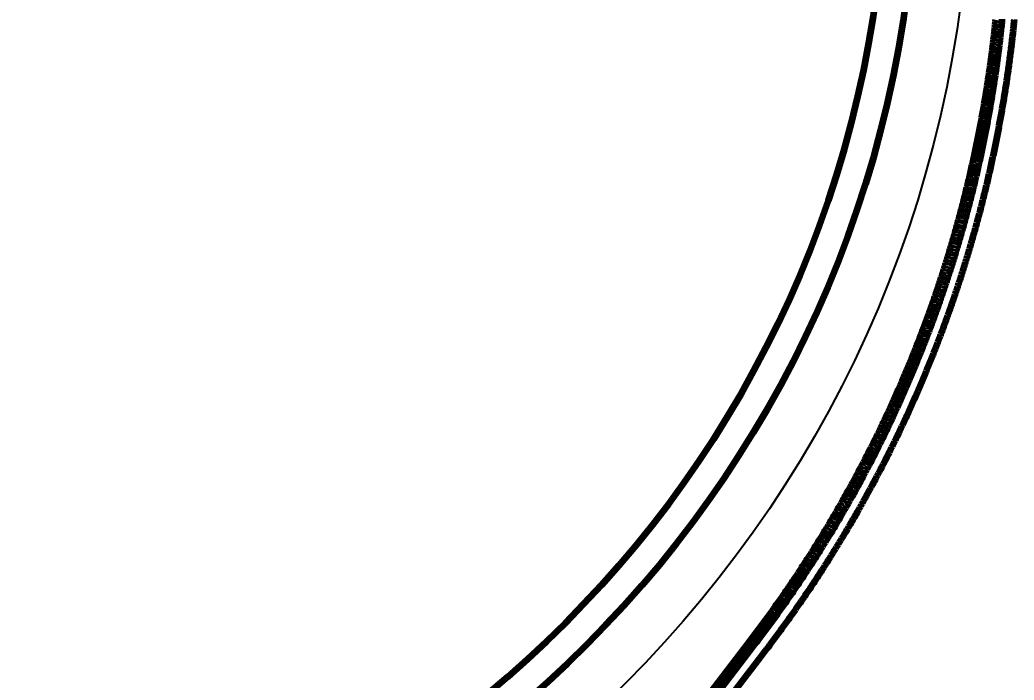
# Model space of a CAD drawing. Header units: millimetres. Extents: x 1414 to 1578, y 492 to 601.
# Drawn here: x 1469.81 to 1477.99, y 556.96 to 562.39 of the extents above; entities that cross this region are included whole.
import ezdxf

# ---------------------------------------------------------------- set-up
doc = ezdxf.new("R2010")
doc.units = ezdxf.units.MM
for name, color, linetype in [('bl', 200, 'Continuous'), ('LAYOUT.drawing', 1, 'Continuous'), ('OUTLINE.drawing', 3, 'Continuous')]:
    doc.layers.add(name, color=color, linetype=linetype)
doc.layers.add('L160.drawing', color=2, linetype='Continuous', lineweight=100)
doc.styles.add('宋体', font='')
doc.styles.get('宋体').set_extended_font_data('SimSun')
doc.dimstyles.new('标准', dxfattribs={"dimtxt": 1.8, "dimasz": 1.5, "dimexe": 0.5, "dimexo": 0.4, "dimgap": 0.1, "dimtad": 1, "dimzin": 1, "dimdsep": 46, "dimtxsty": '宋体', "dimblk": 'CLOSEDBLANK', "dimcen": 0.09, "dimclrd": 96, "dimclre": 96, "dimclrt": 3, "dimadec": 0, "dimazin": 0, "dimtfac": 1, "dimtofl": 0, "dimtmove": 0, "dimatfit": 1, "dimldrblk": 'CLOSEDBLANK', "dimfxl": 1, "dimtolj": 1, "dimlwd": 0, "dimlwe": 0, "dimarcsym": 0})

# ---------------------------------------------------------------- blocks, each defined once
blk = doc.blocks.new('A$C5AF141BB')
at = {"layer": 'LAYOUT.drawing', "color": 140, "linetype": 'Continuous', "lineweight": 100}
blk.add_lwpolyline([(16.515, 3.8575), (17.7978, 5.5345), (17.8062, 5.5454), (17.8147, 5.5562), (17.8231, 5.5671), (17.8314, 5.578), (17.8398, 5.5889), (17.8482, 5.5998), (17.8565, 5.6108), (17.8648, 5.6217), (17.8731, 5.6327), (17.8814, 5.6436), (17.8897, 5.6546), (17.898, 5.6656), (17.9062, 5.6766), (17.9145, 5.6876), (17.9227, 5.6986), (17.9309, 5.7096), (17.9391, 5.7207), (17.9473, 5.7317), (17.9554, 5.7428), (17.9636, 5.7539), (17.9717, 5.7649), (17.9798, 5.776), (17.9879, 5.7871), (17.996, 5.7983), (18.0041, 5.8094), (18.0121, 5.8205), (18.0202, 5.8317), (18.0282, 5.8429), (18.0362, 5.854), (18.0442, 5.8652), (18.0522, 5.8764), (18.0602, 5.8876), (18.0681, 5.8988), (18.076, 5.9101), (18.084, 5.9213), (18.0919, 5.9325), (18.0997, 5.9438), (18.1076, 5.9551), (18.1155, 5.9664), (18.1233, 5.9777), (18.1311, 5.989), (18.1389, 6.0003), (18.1467, 6.0116), (18.1545, 6.0229), (18.1623, 6.0343), (18.17, 6.0456), (18.1778, 6.057), (18.1855, 6.0684), (18.1932, 6.0798), (18.2009, 6.0912), (18.2085, 6.1026), (18.2162, 6.114), (18.2238, 6.1254), (18.2315, 6.1369), (18.2391, 6.1483), (18.2466, 6.1598), (18.2542, 6.1713), (18.2618, 6.1827), (18.2693, 6.1942), (18.2769, 6.2057), (18.2844, 6.2172), (18.2994, 6.2403), (18.3068, 6.2519), (18.3143, 6.2634), (18.3217, 6.275), (18.3291, 6.2865), (18.3365, 6.2981), (18.3439, 6.3097), (18.3513, 6.3213), (18.3586, 6.3329), (18.366, 6.3446), (18.3733, 6.3562), (18.3806, 6.3679), (18.3879, 6.3795), (18.3952, 6.3912), (18.4024, 6.4028), (18.4097, 6.4145), (18.4169, 6.4262), (18.4241, 6.4379), (18.4313, 6.4496), (18.4385, 6.4614), (18.4457, 6.4731), (18.4528, 6.4848), (18.4599, 6.4966), (18.467, 6.5084), (18.4741, 6.5201), (18.4812, 6.5319), (18.4883, 6.5437), (18.4953, 6.5555), (18.5024, 6.5673), (18.5094, 6.5791), (18.5164, 6.591), (18.5234, 6.6028), (18.5304, 6.6147), (18.5373, 6.6265), (18.5443, 6.6384), (18.5512, 6.6503), (18.5581, 6.6622), (18.565, 6.6741), (18.5718, 6.686), (18.5787, 6.6979), (18.5855, 6.7098), (18.5924, 6.7217), (18.5992, 6.7337), (18.606, 6.7456), (18.6127, 6.7576), (18.6195, 6.7696), (18.6262, 6.7816), (18.633, 6.7935), (18.6397, 6.8055), (18.6464, 6.8176), (18.653, 6.8296), (18.6597, 6.8416), (18.6663, 6.8536), (18.673, 6.8657), (18.6796, 6.8777), (18.6862, 6.8898), (18.6928, 6.9019), (18.6993, 6.914), (18.7059, 6.926), (18.7124, 6.9381), (18.7189, 6.9503), (18.7254, 6.9624), (18.7319, 6.9745), (18.7383, 6.9866), (18.7448, 6.9988), (18.7512, 7.0109), (18.7576, 7.0231), (18.764, 7.0353), (18.7704, 7.0474), (18.7768, 7.0596), (18.7831, 7.0718), (18.7894, 7.084), (18.7957, 7.0962), (18.802, 7.1085), (18.8083, 7.1207), (18.8146, 7.1329), (18.8208, 7.1452), (18.8333, 7.1697), (18.8395, 7.182), (18.8456, 7.1943), (18.8518, 7.2065), (18.8579, 7.2188), (18.8641, 7.2311), (18.8702, 7.2435), (18.8763, 7.2558), (18.8823, 7.2681), (18.8884, 7.2805), (18.8945, 7.2928), (18.9005, 7.3052), (18.9065, 7.3175), (18.9125, 7.3299), (18.9185, 7.3423), (18.9244, 7.3547), (18.9304, 7.3671), (18.9363, 7.3795), (18.9422, 7.3919), (18.9481, 7.4043), (18.954, 7.4167), (18.9598, 7.4292), (18.9657, 7.4416), (18.9715, 7.4541), (18.9773, 7.4665), (18.9831, 7.479), (18.9888, 7.4915), (18.9946, 7.504), (19.0003, 7.5165), (19.0061, 7.529), (19.0118, 7.5415), (19.0174, 7.554), (19.0231, 7.5665), (19.0288, 7.579), (19.0344, 7.5916), (19.04, 7.6041), (19.0456, 7.6167), (19.0512, 7.6293), (19.0568, 7.6418), (19.0623, 7.6544), (19.0679, 7.667), (19.0734, 7.6796), (19.0789, 7.6922), (19.0843, 7.7048), (19.0898, 7.7174), (19.0953, 7.73), (19.1007, 7.7427), (19.1061, 7.7553), (19.1115, 7.7679), (19.1169, 7.7806), (19.1222, 7.7933), (19.1276, 7.8059), (19.1329, 7.8186), (19.1382, 7.8313), (19.1435, 7.844), (19.1488, 7.8567), (19.154, 7.8694), (19.1593, 7.8821), (19.1645, 7.8948), (19.1697, 7.9075), (19.1749, 7.9203), (19.18, 7.933), (19.1852, 7.9457), (19.1903, 7.9585), (19.1954, 7.9713), (19.2005, 7.984), (19.2056, 7.9968), (19.2107, 8.0096), (19.2157, 8.0224), (19.2258, 8.048), (19.2308, 8.0608), (19.2357, 8.0736), (19.2407, 8.0864), (19.2456, 8.0992), (19.2506, 8.1121), (19.2555, 8.1249), (19.2604, 8.1378), (19.2652, 8.1506), (19.2701, 8.1635), (19.2749, 8.1764), (19.2845, 8.2021), (19.2893, 8.215), (19.2941, 8.2279), (19.2988, 8.2408), (19.3036, 8.2537), (19.3083, 8.2666), (19.313, 8.2795), (19.3177, 8.2925), (19.3223, 8.3054), (19.327, 8.3184), (19.3316, 8.3313), (19.3362, 8.3443), (19.3408, 8.3572), (19.3453, 8.3702), (19.3499, 8.3831), (19.3544, 8.3961), (19.359, 8.4091), (19.3635, 8.4221), (19.3679, 8.4351), (19.3724, 8.4481), (19.3768, 8.4611), (19.3813, 8.4741), (19.3857, 8.4871), (19.3901, 8.5002), (19.3945, 8.5132), (19.3988, 8.5262), (19.4032, 8.5393), (19.4075, 8.5523), (19.4118, 8.5654), (19.4161, 8.5785), (19.4203, 8.5915), (19.4246, 8.6046), (19.4288, 8.6177), (19.433, 8.6308), (19.4372, 8.6439), (19.4414, 8.657), (19.4456, 8.6701), (19.4497, 8.6832), (19.4538, 8.6963), (19.4579, 8.7094), (19.462, 8.7225), (19.4661, 8.7357), (19.4702, 8.7488), (19.4742, 8.7619), (19.4782, 8.7751), (19.4822, 8.7882), (19.4862, 8.8014), (19.4902, 8.8146), (19.4941, 8.8277), (19.498, 8.8409), (19.5019, 8.8541), (19.5058, 8.8673), (19.5097, 8.8805), (19.5136, 8.8937), (19.5174, 8.9069), (19.5212, 8.9201), (19.525, 8.9333), (19.5288, 8.9465), (19.5326, 8.9597), (19.5363, 8.9729), (19.5401, 8.9862), (19.5438, 8.9994), (19.5475, 9.0127), (19.5511, 9.0259), (19.5548, 9.0392), (19.5584, 9.0524), (19.562, 9.0657), (19.5657, 9.0789), (19.5692, 9.0922), (19.5728, 9.1055), (19.5763, 9.1188), (19.5799, 9.1321), (19.5834, 9.1454), (19.5869, 9.1587), (19.5904, 9.172), (19.5938, 9.1853), (19.5973, 9.1986), (19.6007, 9.2119), (19.6041, 9.2252), (19.6075, 9.2385), (19.6108, 9.2519), (19.6142, 9.2652), (19.6175, 9.2785), (19.6208, 9.2919), (19.6241, 9.3052), (19.6274, 9.3186), (19.6306, 9.3319), (19.6339, 9.3453), (19.6371, 9.3587), (19.6403, 9.372), (19.6435, 9.3854), (19.6467, 9.3988), (19.6498, 9.4122), (19.6529, 9.4256), (19.656, 9.4389), (19.6591, 9.4523), (19.6622, 9.4657), (19.6653, 9.4791), (19.6683, 9.4926), (19.6713, 9.506), (19.6743, 9.5194), (19.6773, 9.5328), (19.6803, 9.5462), (19.6832, 9.5597), (19.6861, 9.5731), (19.689, 9.5865), (19.6919, 9.6), (19.6948, 9.6134), (19.6977, 9.6269), (19.7005, 9.6403), (19.7033, 9.6538), (19.7061, 9.6672), (19.7089, 9.6807), (19.7117, 9.6942), (19.7144, 9.7076), (19.7171, 9.7211), (19.7198, 9.7346), (19.7225, 9.7481), (19.7252, 9.7616), (19.7278, 9.775), (19.7305, 9.7885), (19.7331, 9.802), (19.7357, 9.8155), (19.7383, 9.829), (19.7408, 9.8425), (19.7434, 9.8561), (19.7459, 9.8696), (19.7484, 9.8831), (19.7509, 9.8966), (19.7533, 9.9101), (19.7558, 9.9237), (19.7582, 9.9372), (19.7606, 9.9507), (19.763, 9.9643), (19.7654, 9.9778), (19.7677, 9.9914), (19.7701, 10.0049), (19.7724, 10.0185), (19.7747, 10.032), (19.777, 10.0456), (19.7792, 10.0591), (19.7815, 10.0727), (19.7837, 10.0863), (19.7859, 10.0998), (19.7881, 10.1134), (19.7903, 10.127), (19.7924, 10.1406), (19.7946, 10.1541), (19.7967, 10.1677), (19.7988, 10.1813), (19.8009, 10.1949), (19.8029, 10.2085), (19.805, 10.2221), (19.807, 10.2357), (19.809, 10.2493), (19.811, 10.2629), (19.8129, 10.2765), (19.8149, 10.2901), (19.8168, 10.3037), (19.8187, 10.3173), (19.8206, 10.331), (19.8225, 10.3446), (19.8243, 10.3582), (19.8262, 10.3718), (19.828, 10.3854), (19.8298, 10.3991), (19.8316, 10.4127), (19.8333, 10.4263), (19.8351, 10.44), (19.8368, 10.4536), (19.8385, 10.4673), (19.8402, 10.4809), (19.8418, 10.4946), (19.8435, 10.5082), (19.8451, 10.5219), (19.8467, 10.5355), (19.8483, 10.5492), (19.8499, 10.5628), (19.8515, 10.5765), (19.853, 10.5901), (19.8545, 10.6038), (19.856, 10.6175), (19.8575, 10.6311), (19.859, 10.6448), (19.8604, 10.6585), (19.8618, 10.6722), (19.8632, 10.6858), (19.8646, 10.6995)], dxfattribs=at)
at = {"layer": 'OUTLINE.drawing', "color": 190, "linetype": 'Continuous', "lineweight": 100}
blk.add_ellipse((9.9576, 12.1), major_axis=(0, 9), ratio=1, dxfattribs=at)
blk = doc.blocks.new('_ClosedBlank')
at = {"color": 0, "linetype": 'ByBlock', "lineweight": -2}
for p, q in [((-1, 0.1667), (0, 0)), ((-1, 0.1667), (-1, -0.1667)), ((0, 0), (-1, -0.1667))]:
    blk.add_line(p, q, dxfattribs=at)
blk = doc.blocks.new('*D23')
at = {"color": 96, "lineweight": 0, "transparency": 16777216}
for p, q in [((1459.0558, 565.6547), (1459.0558, 577.0583)), ((1476.8161, 562.7269), (1476.8161, 577.0583)), ((1460.5558, 576.5583), (1475.3161, 576.5583))]:
    blk.add_line(p, q, dxfattribs=at)
at = {"layer": 'Defpoints', "color": 0, "transparency": 16777216}
for p in [(1476.8161, 576.5583), (1459.0558, 565.2547), (1476.8161, 562.3269)]:
    blk.add_point(p, dxfattribs=at)
at = {"color": 96, "lineweight": 0, "transparency": 16777216, "xscale": 1.5, "yscale": 1.5, "zscale": 1.5, "rotation": 180}
blk.add_blockref('_ClosedBlank', (1459.0558, 576.5583), dxfattribs=at)
at = {"color": 96, "lineweight": 0, "transparency": 16777216, "xscale": 1.5, "yscale": 1.5, "zscale": 1.5}
blk.add_blockref('_ClosedBlank', (1476.8161, 576.5583), dxfattribs=at)
at = {"color": 3, "transparency": 16777216, "insert": (1467.9359, 577.5633), "char_height": 1.8, "attachment_point": 5, "style": '宋体'}
blk.add_mtext('\\A1;17.76 AA', dxfattribs=at)

msp = doc.modelspace()

# ---------------------------------------------------------------- linework, layer by layer
msp.add_circle((1467.9359, 563.7908), 9.7)
at = {"layer": 'bl', "linetype": 'Continuous', "lineweight": 100}
msp.add_lwpolyline([(1477.9935, 562.3894), (1477.9935, 562.3891), (1477.9921, 562.3753), (1477.9907, 562.3614), (1477.9893, 562.3475), (1477.9879, 562.3336), (1477.9864, 562.3197), (1477.9849, 562.3059), (1477.9834, 562.292), (1477.9819, 562.2781), (1477.9803, 562.2642), (1477.9788, 562.2504), (1477.9772, 562.2365), (1477.9756, 562.2227), (1477.974, 562.2088), (1477.9723, 562.1949), (1477.9707, 562.1811), (1477.969, 562.1672), (1477.9673, 562.1535), (1477.9656, 562.1395), (1477.9639, 562.1257), (1477.9621, 562.1118), (1477.9604, 562.098), (1477.9586, 562.0842), (1477.9568, 562.0704), (1477.955, 562.0565), (1477.9531, 562.0426), (1477.9512, 562.0289), (1477.9494, 562.015), (1477.9475, 562.0012), (1477.9455, 561.9874), (1477.9436, 561.9735), (1477.9416, 561.9597), (1477.9397, 561.9459), (1477.9377, 561.9322), (1477.9357, 561.9183), (1477.9336, 561.9045), (1477.9316, 561.8907), (1477.9295, 561.8769), (1477.9274, 561.8631), (1477.9253, 561.8493), (1477.9232, 561.8356), (1477.921, 561.8218), (1477.9189, 561.8079), (1477.9167, 561.7942), (1477.9145, 561.7805), (1477.9123, 561.7666), (1477.91, 561.7528), (1477.9078, 561.7391), (1477.9055, 561.7253), (1477.9032, 561.7115), (1477.9009, 561.6978), (1477.8986, 561.6841), (1477.8962, 561.6703), (1477.8938, 561.6565), (1477.8914, 561.6428), (1477.889, 561.6291), (1477.8866, 561.6153), (1477.8841, 561.6016), (1477.8817, 561.5878), (1477.8792, 561.5741), (1477.8767, 561.5604), (1477.8742, 561.5466), (1477.8716, 561.533), (1477.8691, 561.5192), (1477.8665, 561.5055), (1477.8639, 561.4919), (1477.8613, 561.4781), (1477.8586, 561.4644), (1477.856, 561.4507), (1477.8533, 561.437), (1477.8506, 561.4233), (1477.8479, 561.4096), (1477.8452, 561.396), (1477.8424, 561.3822), (1477.8397, 561.3686), (1477.8369, 561.3549), (1477.8341, 561.3412), (1477.8313, 561.3276), (1477.8284, 561.3139), (1477.8256, 561.3003), (1477.8227, 561.2866), (1477.8198, 561.273), (1477.8169, 561.2593), (1477.8139, 561.2456), (1477.811, 561.232), (1477.808, 561.2185), (1477.805, 561.2048), (1477.802, 561.1911), (1477.799, 561.1775), (1477.7959, 561.1639), (1477.7929, 561.1504), (1477.7898, 561.1367), (1477.7867, 561.1231), (1477.7836, 561.1095), (1477.7804, 561.0959), (1477.7773, 561.0824), (1477.7741, 561.0687), (1477.7709, 561.0551), (1477.7677, 561.0416), (1477.7645, 561.028), (1477.7612, 561.0144), (1477.758, 561.0008), (1477.7547, 560.9872), (1477.7514, 560.9738), (1477.748, 560.9601), (1477.7447, 560.9466), (1477.7413, 560.9331), (1477.7379, 560.9195), (1477.7346, 560.9061), (1477.7311, 560.8925), (1477.7277, 560.879), (1477.7243, 560.8654), (1477.7208, 560.8519), (1477.7173, 560.8384), (1477.7138, 560.825), (1477.7103, 560.8114), (1477.7067, 560.7979), (1477.7031, 560.7844), (1477.6996, 560.771), (1477.696, 560.7575), (1477.6924, 560.744), (1477.6887, 560.7305), (1477.6851, 560.7171), (1477.6814, 560.7036), (1477.6777, 560.6902), (1477.674, 560.6767), (1477.6703, 560.6633), (1477.6665, 560.6498), (1477.6627, 560.6364), (1477.6589, 560.6229), (1477.6551, 560.6095), (1477.6513, 560.5961), (1477.6475, 560.5827), (1477.6436, 560.5693), (1477.6397, 560.5558), (1477.6359, 560.5425), (1477.6319, 560.5291), (1477.628, 560.5157), (1477.6241, 560.5023), (1477.6201, 560.4889), (1477.6161, 560.4756), (1477.6121, 560.4622), (1477.6081, 560.4489), (1477.604, 560.4355), (1477.6, 560.4221), (1477.5959, 560.4088), (1477.5918, 560.3954), (1477.5877, 560.3821), (1477.5835, 560.3688), (1477.5794, 560.3555), (1477.5752, 560.3422), (1477.571, 560.3288), (1477.5668, 560.3155), (1477.5626, 560.3022), (1477.5584, 560.2889), (1477.5541, 560.2756), (1477.5498, 560.2624), (1477.5455, 560.2491), (1477.5412, 560.2358), (1477.5369, 560.2226), (1477.5325, 560.2093), (1477.5282, 560.1961), (1477.5238, 560.1828), (1477.5194, 560.1695), (1477.515, 560.1564), (1477.5105, 560.1431), (1477.5061, 560.1299), (1477.5016, 560.1167), (1477.4971, 560.1034), (1477.4926, 560.0903), (1477.4881, 560.0771), (1477.4835, 560.0639), (1477.4789, 560.0507), (1477.4743, 560.0375), (1477.4698, 560.0244), (1477.4651, 560.0112), (1477.4605, 559.998), (1477.4558, 559.9848), (1477.4511, 559.9717), (1477.4465, 559.9586), (1477.4417, 559.9455), (1477.437, 559.9323), (1477.4323, 559.9193), (1477.4275, 559.906), (1477.4227, 559.893), (1477.4179, 559.8799), (1477.4131, 559.8668), (1477.4083, 559.8537), (1477.4034, 559.8406), (1477.3937, 559.8145), (1477.3888, 559.8014), (1477.3838, 559.7883), (1477.3789, 559.7753), (1477.3739, 559.7622), (1477.3689, 559.7492), (1477.3639, 559.7362), (1477.3589, 559.7232), (1477.3539, 559.7101), (1477.3489, 559.6972), (1477.3437, 559.6841), (1477.3336, 559.6582), (1477.3285, 559.6452), (1477.3233, 559.6322), (1477.3181, 559.6193), (1477.313, 559.6064), (1477.3078, 559.5933), (1477.3026, 559.5804), (1477.2973, 559.5675), (1477.2921, 559.5546), (1477.2868, 559.5416), (1477.2815, 559.5287), (1477.2763, 559.5158), (1477.271, 559.5029), (1477.2656, 559.49), (1477.2603, 559.4771), (1477.2549, 559.4642), (1477.2495, 559.4514), (1477.2441, 559.4385), (1477.2387, 559.4257), (1477.2333, 559.4129), (1477.2278, 559.4), (1477.2223, 559.3871), (1477.2168, 559.3743), (1477.2113, 559.3616), (1477.2058, 559.3487), (1477.2002, 559.3359), (1477.1947, 559.3231), (1477.1891, 559.3103), (1477.1835, 559.2975), (1477.1779, 559.2847), (1477.1722, 559.2719), (1477.1666, 559.2593), (1477.1609, 559.2465), (1477.1552, 559.2337), (1477.1495, 559.2209), (1477.1438, 559.2083), (1477.1381, 559.1955), (1477.1324, 559.1829), (1477.1266, 559.1701), (1477.1208, 559.1574), (1477.1149, 559.1447), (1477.1092, 559.1321), (1477.1033, 559.1194), (1477.0974, 559.1067), (1477.0916, 559.094), (1477.0857, 559.0814), (1477.0798, 559.0688), (1477.0738, 559.0561), (1477.0679, 559.0436), (1477.0619, 559.0309), (1477.0559, 559.0183), (1477.0499, 559.0057), (1477.0439, 558.9931), (1477.0379, 558.9805), (1477.0319, 558.968), (1477.0258, 558.9554), (1477.0197, 558.9428), (1477.0136, 558.9303), (1477.0075, 558.9177), (1477.0014, 558.9052), (1476.9953, 558.8928), (1476.989, 558.8801), (1476.9829, 558.8677), (1476.9767, 558.8552), (1476.9704, 558.8426), (1476.9642, 558.8302), (1476.958, 558.8177), (1476.9517, 558.8053), (1476.9454, 558.7927), (1476.9328, 558.7679), (1476.9265, 558.7555), (1476.9201, 558.743), (1476.9137, 558.7306), (1476.9073, 558.7183), (1476.9009, 558.7058), (1476.8945, 558.6935), (1476.8881, 558.6811), (1476.8816, 558.6687), (1476.8751, 558.6563), (1476.8686, 558.644), (1476.8621, 558.6316), (1476.8556, 558.6194), (1476.849, 558.607), (1476.8425, 558.5947), (1476.8359, 558.5824), (1476.8293, 558.5701), (1476.8227, 558.5578), (1476.8161, 558.5456), (1476.8095, 558.5332), (1476.8028, 558.5209), (1476.7961, 558.5087), (1476.7894, 558.4964), (1476.7827, 558.4843), (1476.776, 558.472), (1476.7692, 558.4598), (1476.7625, 558.4477), (1476.7557, 558.4354), (1476.7489, 558.4232), (1476.7421, 558.4111), (1476.7353, 558.3989), (1476.7284, 558.3867), (1476.7216, 558.3745), (1476.7147, 558.3624), (1476.7078, 558.3503), (1476.7009, 558.3382), (1476.694, 558.3261), (1476.687, 558.3139), (1476.6801, 558.3018), (1476.6731, 558.2898), (1476.6662, 558.2778), (1476.6591, 558.2656), (1476.6521, 558.2536), (1476.645, 558.2415), (1476.638, 558.2295), (1476.6309, 558.2175), (1476.6238, 558.2055), (1476.6167, 558.1934), (1476.6096, 558.1814), (1476.6025, 558.1695), (1476.5953, 558.1575), (1476.5881, 558.1455), (1476.5809, 558.1335), (1476.5738, 558.1217), (1476.5665, 558.1097), (1476.5593, 558.0977), (1476.552, 558.0858), (1476.5447, 558.0739), (1476.5375, 558.0621), (1476.5302, 558.0501), (1476.5228, 558.0382), (1476.5155, 558.0264), (1476.5081, 558.0145), (1476.5008, 558.0026), (1476.4934, 557.9908), (1476.486, 557.979), (1476.4786, 557.9672), (1476.4711, 557.9554), (1476.4637, 557.9436), (1476.4562, 557.9317), (1476.4487, 557.92), (1476.4412, 557.9082), (1476.4338, 557.8965), (1476.4262, 557.8847), (1476.4186, 557.873), (1476.4111, 557.8613), (1476.4035, 557.8495), (1476.3883, 557.8261), (1476.3807, 557.8145), (1476.3731, 557.8028), (1476.3654, 557.7911), (1476.3577, 557.7794), (1476.35, 557.7678), (1476.3423, 557.7562), (1476.3346, 557.7445), (1476.3268, 557.7329), (1476.3191, 557.7214), (1476.3114, 557.7098), (1476.3036, 557.6982), (1476.2958, 557.6866), (1476.288, 557.6751), (1476.2801, 557.6635), (1476.2723, 557.6519), (1476.2644, 557.6404), (1476.2566, 557.629), (1476.2486, 557.6174), (1476.2407, 557.6059), (1476.2328, 557.5944), (1476.2249, 557.583), (1476.2169, 557.5715), (1476.209, 557.5601), (1476.2009, 557.5486), (1476.1929, 557.5372), (1476.1849, 557.5258), (1476.1769, 557.5143), (1476.1688, 557.503), (1476.1608, 557.4916), (1476.1527, 557.4802), (1476.1446, 557.4689), (1476.1365, 557.4575), (1476.1283, 557.4461), (1476.1202, 557.4348), (1476.112, 557.4235), (1476.1039, 557.4122), (1476.0957, 557.4009), (1476.0875, 557.3896), (1476.0792, 557.3783), (1476.071, 557.3671), (1476.0628, 557.3558), (1476.0545, 557.3446), (1476.0462, 557.3334), (1476.0379, 557.3221), (1476.0296, 557.3109), (1476.0213, 557.2997), (1476.0129, 557.2885), (1476.0046, 557.2774), (1475.9962, 557.2662), (1475.9878, 557.2551), (1475.9794, 557.2439), (1475.9709, 557.2328), (1475.9625, 557.2217), (1475.9541, 557.2106), (1475.9456, 557.1995), (1475.9371, 557.1884), (1475.9286, 557.1773), (1475.9201, 557.1663), (1475.9116, 557.1553), (1475.903, 557.1442), (1475.8949, 557.1337), (1474.6136, 555.4586)], dxfattribs=at)
at = {"layer": 'L160.drawing', "linetype": 'Continuous'}
msp.add_lwpolyline([(1477.8935, 562.3944), (1477.8926, 562.3853), (1477.8912, 562.3715), (1477.8898, 562.3578), (1477.8884, 562.344), (1477.8869, 562.3303), (1477.8855, 562.3166), (1477.884, 562.3028), (1477.8825, 562.2891), (1477.881, 562.2753), (1477.8794, 562.2616), (1477.8778, 562.2479), (1477.8763, 562.2342), (1477.8747, 562.2204), (1477.873, 562.2067), (1477.8714, 562.193), (1477.8697, 562.1793), (1477.8681, 562.1656), (1477.8664, 562.1519), (1477.8647, 562.1382), (1477.8629, 562.1244), (1477.8612, 562.1107), (1477.8594, 562.097), (1477.8576, 562.0834), (1477.8558, 562.0696), (1477.854, 562.0559), (1477.8521, 562.0423), (1477.8503, 562.0286), (1477.8484, 562.0149), (1477.8465, 562.0012), (1477.8446, 561.9875), (1477.8426, 561.9738), (1477.8407, 561.9601), (1477.8387, 561.9465), (1477.8367, 561.9328), (1477.8347, 561.9191), (1477.8327, 561.9055), (1477.8306, 561.8918), (1477.8286, 561.8781), (1477.8265, 561.8645), (1477.8244, 561.8508), (1477.8222, 561.8372), (1477.8201, 561.8235), (1477.8179, 561.8099), (1477.8157, 561.7963), (1477.8136, 561.7826), (1477.8113, 561.7689), (1477.8091, 561.7553), (1477.8068, 561.7417), (1477.8046, 561.7281), (1477.8023, 561.7144), (1477.8, 561.7009), (1477.7976, 561.6872), (1477.7953, 561.6736), (1477.7929, 561.66), (1477.7905, 561.6464), (1477.7881, 561.6328), (1477.7857, 561.6192), (1477.7833, 561.6056), (1477.7808, 561.592), (1477.7783, 561.5784), (1477.7758, 561.5648), (1477.7733, 561.5512), (1477.7708, 561.5376), (1477.7682, 561.524), (1477.7656, 561.5105), (1477.7631, 561.4969), (1477.7605, 561.4833), (1477.7578, 561.4698), (1477.7552, 561.4562), (1477.7525, 561.4426), (1477.7498, 561.4291), (1477.7471, 561.4156), (1477.7444, 561.402), (1477.7417, 561.3885), (1477.7389, 561.3749), (1477.7361, 561.3614), (1477.7333, 561.3478), (1477.7305, 561.3343), (1477.7277, 561.3208), (1477.7249, 561.3073), (1477.722, 561.2938), (1477.7191, 561.2803), (1477.7162, 561.2667), (1477.7133, 561.2532), (1477.7103, 561.2398), (1477.7074, 561.2263), (1477.7044, 561.2127), (1477.7014, 561.1993), (1477.6984, 561.1858), (1477.6953, 561.1723), (1477.6923, 561.1588), (1477.6892, 561.1454), (1477.6861, 561.1319), (1477.683, 561.1184), (1477.6799, 561.105), (1477.6768, 561.0915), (1477.6736, 561.0781), (1477.6704, 561.0646), (1477.6672, 561.0512), (1477.664, 561.0378), (1477.6608, 561.0243), (1477.6575, 561.0109), (1477.6542, 560.9975), (1477.6509, 560.984), (1477.6476, 560.9706), (1477.6443, 560.9572), (1477.6409, 560.9438), (1477.6376, 560.9304), (1477.6342, 560.917), (1477.6308, 560.9036), (1477.6274, 560.8902), (1477.6239, 560.8769), (1477.6205, 560.8635), (1477.617, 560.8501), (1477.6135, 560.8368), (1477.61, 560.8234), (1477.6065, 560.81), (1477.6029, 560.7967), (1477.5994, 560.7833), (1477.5958, 560.77), (1477.5922, 560.7566), (1477.5886, 560.7433), (1477.5849, 560.73), (1477.5813, 560.7167), (1477.5776, 560.7033), (1477.5739, 560.69), (1477.5702, 560.6767), (1477.5665, 560.6634), (1477.5627, 560.6501), (1477.5589, 560.6368), (1477.5552, 560.6235), (1477.5514, 560.6103), (1477.5475, 560.597), (1477.5437, 560.5837), (1477.5398, 560.5705), (1477.536, 560.5572), (1477.5321, 560.5439), (1477.5282, 560.5307), (1477.5242, 560.5174), (1477.5203, 560.5042), (1477.5163, 560.4909), (1477.5123, 560.4777), (1477.5083, 560.4645), (1477.5043, 560.4513), (1477.5003, 560.4381), (1477.4962, 560.4248), (1477.4921, 560.4117), (1477.4881, 560.3985), (1477.4839, 560.3853), (1477.4798, 560.3721), (1477.4757, 560.3589), (1477.4715, 560.3457), (1477.4673, 560.3326), (1477.4631, 560.3194), (1477.4589, 560.3062), (1477.4547, 560.2931), (1477.4504, 560.28), (1477.4461, 560.2668), (1477.4419, 560.2537), (1477.4375, 560.2405), (1477.4332, 560.2274), (1477.4289, 560.2143), (1477.4245, 560.2012), (1477.4201, 560.1881), (1477.4157, 560.175), (1477.4113, 560.1619), (1477.4069, 560.1488), (1477.4024, 560.1357), (1477.398, 560.1227), (1477.3935, 560.1096), (1477.389, 560.0965), (1477.3845, 560.0835), (1477.3799, 560.0704), (1477.3754, 560.0574), (1477.3708, 560.0443), (1477.3662, 560.0313), (1477.3616, 560.0183), (1477.3569, 560.0053), (1477.3523, 559.9923), (1477.3476, 559.9793), (1477.343, 559.9663), (1477.3383, 559.9533), (1477.3335, 559.9403), (1477.3288, 559.9273), (1477.324, 559.9143), (1477.3193, 559.9014), (1477.3145, 559.8884), (1477.3097, 559.8754), (1477.3, 559.8496), (1477.2952, 559.8366), (1477.2903, 559.8237), (1477.2854, 559.8108), (1477.2805, 559.7979), (1477.2755, 559.785), (1477.2706, 559.7721), (1477.2656, 559.7592), (1477.2606, 559.7463), (1477.2556, 559.7334), (1477.2506, 559.7205), (1477.2405, 559.6948), (1477.2355, 559.682), (1477.2304, 559.6691), (1477.2252, 559.6563), (1477.2201, 559.6435), (1477.215, 559.6306), (1477.2098, 559.6178), (1477.2046, 559.605), (1477.1995, 559.5922), (1477.1942, 559.5794), (1477.189, 559.5666), (1477.1838, 559.5538), (1477.1785, 559.5411), (1477.1732, 559.5283), (1477.1679, 559.5155), (1477.1626, 559.5028), (1477.1573, 559.4901), (1477.1519, 559.4773), (1477.1466, 559.4646), (1477.1412, 559.4519), (1477.1358, 559.4391), (1477.1303, 559.4264), (1477.1249, 559.4137), (1477.1195, 559.4011), (1477.114, 559.3883), (1477.1085, 559.3757), (1477.103, 559.363), (1477.0975, 559.3503), (1477.0919, 559.3377), (1477.0864, 559.325), (1477.0808, 559.3124), (1477.0752, 559.2998), (1477.0696, 559.2871), (1477.0639, 559.2745), (1477.0583, 559.2619), (1477.0526, 559.2493), (1477.0469, 559.2367), (1477.0413, 559.2241), (1477.0355, 559.2115), (1477.0298, 559.199), (1477.0241, 559.1864), (1477.0183, 559.1739), (1477.0125, 559.1613), (1477.0067, 559.1487), (1477.0009, 559.1362), (1476.9951, 559.1237), (1476.9892, 559.1112), (1476.9833, 559.0987), (1476.9775, 559.0862), (1476.9715, 559.0737), (1476.9656, 559.0612), (1476.9597, 559.0487), (1476.9537, 559.0362), (1476.9478, 559.0238), (1476.9418, 559.0114), (1476.9358, 558.9989), (1476.9297, 558.9865), (1476.9237, 558.9741), (1476.9176, 558.9616), (1476.9116, 558.9492), (1476.9055, 558.9368), (1476.8994, 558.9244), (1476.8933, 558.912), (1476.8871, 558.8997), (1476.8809, 558.8873), (1476.8748, 558.8749), (1476.8686, 558.8626), (1476.8624, 558.8502), (1476.8561, 558.8379), (1476.8437, 558.8133), (1476.8374, 558.801), (1476.8311, 558.7886), (1476.8248, 558.7763), (1476.8184, 558.7641), (1476.8121, 558.7518), (1476.8057, 558.7395), (1476.7994, 558.7273), (1476.793, 558.715), (1476.7866, 558.7028), (1476.7801, 558.6906), (1476.7737, 558.6783), (1476.7672, 558.6662), (1476.7607, 558.6539), (1476.7543, 558.6417), (1476.7477, 558.6295), (1476.7412, 558.6174), (1476.7347, 558.6052), (1476.7281, 558.5931), (1476.7215, 558.5809), (1476.7149, 558.5687), (1476.7083, 558.5566), (1476.7017, 558.5445), (1476.6951, 558.5324), (1476.6884, 558.5203), (1476.6817, 558.5082), (1476.675, 558.4961), (1476.6683, 558.484), (1476.6616, 558.472), (1476.6549, 558.4599), (1476.6481, 558.4478), (1476.6413, 558.4358), (1476.6345, 558.4237), (1476.6277, 558.4118), (1476.6209, 558.3997), (1476.6141, 558.3877), (1476.6072, 558.3757), (1476.6003, 558.3637), (1476.5934, 558.3518), (1476.5865, 558.3398), (1476.5796, 558.3279), (1476.5727, 558.3159), (1476.5657, 558.304), (1476.5587, 558.292), (1476.5517, 558.2801), (1476.5447, 558.2682), (1476.5377, 558.2563), (1476.5307, 558.2444), (1476.5236, 558.2325), (1476.5166, 558.2207), (1476.5095, 558.2088), (1476.5024, 558.197), (1476.4952, 558.1851), (1476.4881, 558.1733), (1476.481, 558.1615), (1476.4738, 558.1496), (1476.4666, 558.1378), (1476.4594, 558.126), (1476.4522, 558.1143), (1476.445, 558.1025), (1476.4377, 558.0907), (1476.4305, 558.079), (1476.4232, 558.0672), (1476.4159, 558.0555), (1476.4086, 558.0438), (1476.4012, 558.0321), (1476.3939, 558.0204), (1476.3865, 558.0087), (1476.3792, 557.997), (1476.3718, 557.9853), (1476.3644, 557.9737), (1476.3569, 557.962), (1476.3495, 557.9504), (1476.3421, 557.9387), (1476.3346, 557.9271), (1476.3271, 557.9155), (1476.3196, 557.9039), (1476.3045, 557.8807), (1476.297, 557.8692), (1476.2894, 557.8576), (1476.2818, 557.8461), (1476.2742, 557.8345), (1476.2666, 557.823), (1476.259, 557.8115), (1476.2514, 557.7999), (1476.2437, 557.7884), (1476.236, 557.777), (1476.2283, 557.7655), (1476.2206, 557.754), (1476.2129, 557.7426), (1476.2052, 557.7311), (1476.1974, 557.7197), (1476.1896, 557.7082), (1476.1818, 557.6968), (1476.174, 557.6855), (1476.1662, 557.674), (1476.1584, 557.6627), (1476.1505, 557.6513), (1476.1427, 557.6399), (1476.1348, 557.6286), (1476.1269, 557.6173), (1476.119, 557.6059), (1476.1111, 557.5946), (1476.1031, 557.5833), (1476.0952, 557.572), (1476.0872, 557.5607), (1476.0792, 557.5495), (1476.0712, 557.5382), (1476.0632, 557.5269), (1476.0552, 557.5157), (1476.0471, 557.5045), (1476.039, 557.4932), (1476.031, 557.482), (1476.0229, 557.4708), (1476.0147, 557.4596), (1476.0066, 557.4485), (1475.9985, 557.4373), (1475.9903, 557.4262), (1475.9822, 557.415), (1475.974, 557.4039), (1475.9658, 557.3928), (1475.9575, 557.3817), (1475.9493, 557.3706), (1475.9411, 557.3595), (1475.9328, 557.3484), (1475.9245, 557.3374), (1475.9162, 557.3263), (1475.9079, 557.3153), (1475.8996, 557.3042), (1475.8913, 557.2932), (1475.8829, 557.2822), (1475.8745, 557.2712), (1475.8662, 557.2602), (1475.8578, 557.2493), (1475.8493, 557.2383), (1475.8409, 557.2274), (1475.8325, 557.2164), (1475.824, 557.2055), (1475.8157, 557.1948), (1474.5334, 555.5184)], dxfattribs=at)
msp.add_ellipse((1467.9359, 563.7908), major_axis=(0, 9.25), ratio=1, dxfattribs=at)

# ---------------------------------------------------------------- block references
msp.add_blockref('A$C5AF141BB', (1457.9783, 551.6908))

# ---------------------------------------------------------------- dimensions: what is measured, and where the dimension line sits
dim = msp.add_linear_dim(base=(1476.8161, 576.5583), p1=(1459.0558, 565.2547), p2=(1476.8161, 562.3269), text='<> AA', dimstyle='标准')
dim.commit()
dim.dimension.update_dxf_attribs({"geometry": '*D23', "text_midpoint": (1467.9359, 577.5633)})

doc.saveas('drawing.dxf')
